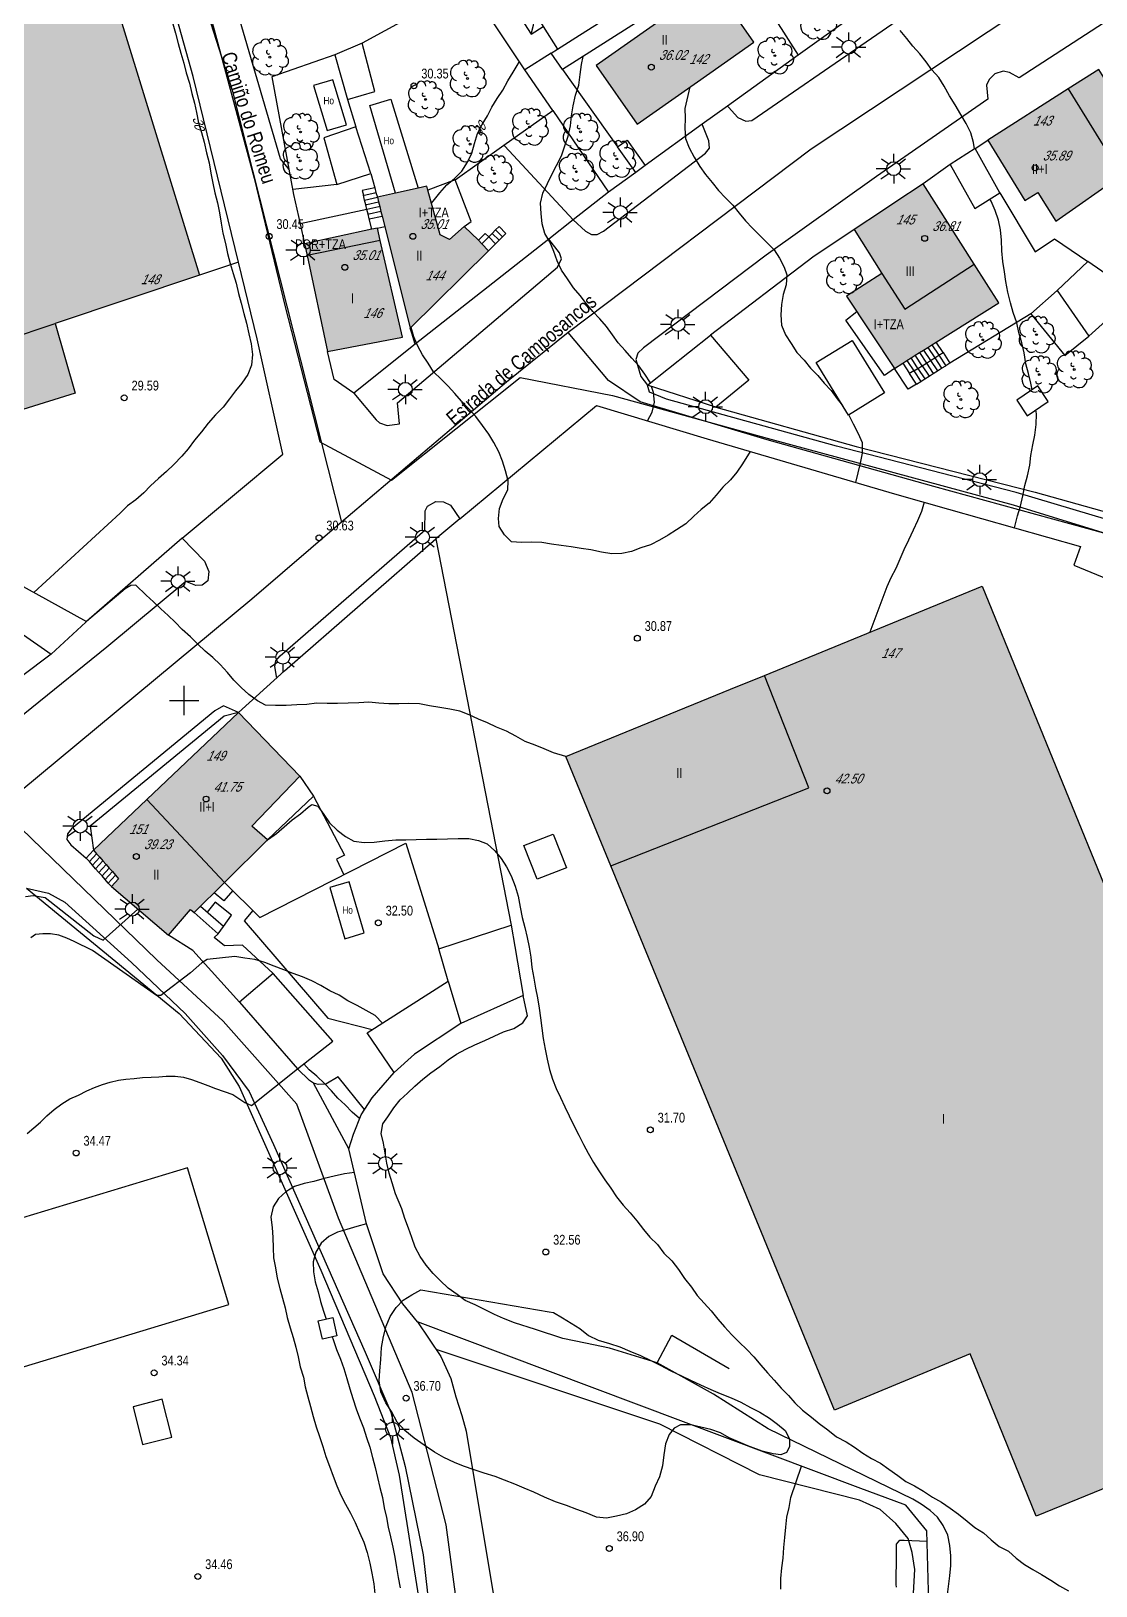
# Model space of a CAD drawing. Header units: millimetres. Extents: x 0 to 759000, y 0 to 594000.
# Drawn here: x 145808 to 254593, y 201521 to 360390 of the extents above; entities that cross this region are included whole.
import ezdxf
from ezdxf.enums import TextEntityAlignment as Align

# ---------------------------------------------------------------- set-up
doc = ezdxf.new("R2010")
doc.units = ezdxf.units.MM
doc.header["$LTSCALE"] = 0.05
doc.layers.get('0').update_dxf_attribs({"color": 250})
doc.styles.get("Standard").update_dxf_attribs({"font": 'arial.ttf'})

# ---------------------------------------------------------------- blocks, each defined once
blk = doc.blocks.new('COTAP')
at = {"color": 0}
blk.add_circle((0, 0), 0.3, dxfattribs=at)
blk = doc.blocks.new('FAROLA')
at = {"color": 0}
for p, q in [((-0.71, 0), (-1.79, 0)), ((-1.26, 1.02), (-0.51, 0.49)), ((0, 0.71), (0, 1.51)), ((1.21, 0.98), (0.55, 0.45)), ((0.71, 0), (1.71, 0)), ((-1.3, -1.04), (-0.51, -0.48)), ((0, -0.71), (0, -1.51)), ((1.17, -1.04), (0.51, -0.49))]:
    blk.add_line(p, q, dxfattribs=at)
blk.add_circle((0, 0), 0.71, dxfattribs=at)
blk = doc.blocks.new('ARBOL')
at = {"color": 0}
blk.add_circle((0, 0), 0.0939, dxfattribs=at)
for centre, radius, start, end in [((-0.45, 1.37), 0.48, 359.2878, 173.6078), ((0.16, 1.55), 0.336, 23.1565, 160.4665), ((0.7, 1.41), 0.384, 301.578, 139.328), ((-0.9, 0.61), 0.852, 92.28, 254.58), ((-0.15, 0.51), 0.192, 119.14, 310.56), ((1.05, 0.46), 0.708, 319.8556, 114.7656), ((1.31, -0.4), 0.612, 235.5275, 62.0275), ((-0.89, -0.54), 0.888, 142.64, 266.54), ((-0.48, -1.08), 0.72, 213.78, 295.32), ((-0.06, -0.61), 0.336, 189.64, 323.88), ((0.48, -1), 0.852, 224.67, 0.24)]:
    blk.add_arc(centre, radius, start, end, dxfattribs=at)

msp = doc.modelspace()

# ---------------------------------------------------------------- hatches: boundary and pattern name
at = {"true_color": 0xafafaf}
for points in [[(61452, 357230), (120992, 375540), (123862, 376420), (127682, 377590), (148112, 383870), (163012, 335450), (148272, 330520), (150312, 323390), (140112, 320220), (136962, 330960), (141972, 332640), (134002, 357730), (112402, 350850), (118452, 332010), (68312, 316260), (62412, 335530), (61452, 335230), (51252, 332060), (45222, 352250)], [(215432, 365240), (203522, 356870), (207732, 350890), (215142, 356100), (219642, 359260), (217662, 362080), (217362, 362500), (217082, 362890), (216812, 363280), (216532, 363680), (216262, 364070), (215982, 364460)], [(243562, 349230), (251762, 354480), (254882, 356480), (256772, 353470), (260092, 355550), (263122, 350940), (259502, 348520), (260072, 347660), (257212, 345660), (250492, 340960), (248662, 343890), (247332, 343090)], [(229892, 340130), (232802, 342040), (234052, 342860), (236952, 344780), (242152, 336590), (244672, 332630), (238272, 328610), (237842, 328340), (237412, 328070), (236992, 327800), (236562, 327540), (236132, 327270), (235712, 327000), (235282, 326740), (234852, 326470), (234002, 325930), (229102, 333300), (232722, 335620)], [(186232, 344540), (185362, 344350), (183022, 343830), (181182, 343420), (181302, 342930), (181422, 342450), (181552, 341960), (181672, 341480), (181932, 340430), (184552, 330050), (192552, 337950), (191852, 338660), (191502, 339020), (190052, 340420), (188542, 339090), (187602, 339560), (186342, 344130)], [(176092, 327660), (174002, 337460), (173742, 338660), (180632, 340150), (181182, 340270), (181472, 339000), (183762, 329120)], [(220742, 294560), (242972, 303670), (277012, 220280), (248482, 208650), (241752, 225250), (227902, 219490), (205032, 275100), (200452, 286260), (217272, 293150)], [(165562, 273390), (169962, 277760), (168342, 279160), (173272, 284270), (167012, 290770), (157642, 281880)], [(157642, 281880), (152182, 276690), (152502, 276330), (152822, 275970), (153142, 275600), (153472, 275240), (153792, 274870), (154112, 274510), (154432, 274150), (154752, 273780), (154012, 272980), (159832, 268000), (162082, 270650), (162472, 270320), (165562, 273390)]]:
    msp.add_hatch(color=253, dxfattribs=at).paths.add_polyline_path(points, flags=0)

# ---------------------------------------------------------------- linework, layer by layer
at = {"flags": 128}
for points in [[(172152, 346270), (172072, 346370), (171292, 347340), (165302, 367830), (162032, 378170), (160572, 382240), (150702, 407000), (147302, 416110), (146552, 420360), (146812, 421630)], [(171542, 317170), (168902, 328960), (166992, 336780), (162362, 355760), (160682, 361700), (154262, 381770), (153852, 381610), (151212, 389880), (148092, 389430), (115492, 384750)], [(61452, 357230), (120992, 375540), (123862, 376420), (127682, 377590), (148112, 383870), (163012, 335450), (148272, 330520), (150312, 323390), (140112, 320220), (136962, 330960), (141972, 332640), (134002, 357730), (112402, 350850), (118452, 332010), (68312, 316260), (62412, 335530), (61452, 335230), (51252, 332060), (45222, 352250), (61452, 357230)], [(235852, 381310), (243692, 371590), (230232, 362270), (224192, 357930)], [(278892, 374000), (278392, 374850), (277772, 375240), (277452, 375260), (276952, 375100), (265152, 367740), (262162, 365640), (246752, 355630), (245752, 356150), (245102, 356300), (244262, 356020), (243672, 355460), (243402, 354870), (243552, 353450), (232182, 345540), (220902, 337510), (208362, 328030), (207792, 327490), (207582, 326820), (208092, 325090), (208782, 324200)], [(187872, 373670), (190472, 365070), (179622, 359150)], [(208302, 374060), (204172, 371840), (195112, 365920), (198132, 360850), (199592, 358560), (201842, 359990)], [(216952, 352720), (217042, 352630), (218012, 351570), (218832, 351190), (219432, 351240), (242792, 367370), (244282, 366700), (244672, 366750), (245072, 367040), (245302, 367620), (245232, 368510), (243692, 371590)], [(216842, 369430), (224192, 357930)], [(201842, 359990), (212072, 366490), (213152, 364790), (200112, 356480), (198932, 358140), (196242, 356430), (190672, 364830), (192332, 365940), (194362, 362910), (194842, 363230), (196912, 360070), (198132, 360850)], [(215432, 365240), (203522, 356870), (207732, 350890), (215142, 356100), (219642, 359260), (217662, 362080), (217362, 362500), (217082, 362890), (216812, 363280), (216532, 363680), (216262, 364070), (215982, 364460), (215432, 365240)], [(163937, 362660), (168613, 345348), (171772, 332206), (175310, 318432), (182639, 314515), (195781, 325003), (205196, 323171), (221371, 318685), (246138, 311987), (262503, 306933), (275202, 301120), (284237, 296697), (290935, 293032), (294809, 287958), (304349, 258704), (307382, 247837), (311236, 233115), (316923, 210433), (320587, 195774)], [(179622, 359150), (176822, 357950), (178122, 353400), (180912, 354230), (179622, 359150)], [(176822, 357950), (170412, 355700)], [(198932, 358140), (199592, 358560)], [(224192, 357930), (216952, 352720), (214382, 350870), (208552, 346640)], [(189117, 345198), (194102, 348740), (199112, 352290), (196242, 356430)], [(200112, 356480), (205732, 348550)], [(243562, 349230), (247332, 343090), (248662, 343890), (250492, 340960), (257212, 345660), (260072, 347660), (259502, 348520), (263122, 350940), (260092, 355550), (256772, 353470), (254882, 356480)], [(254882, 356480), (251762, 354480), (243562, 349230)], [(170412, 355700), (172152, 346270), (172632, 343680), (173312, 340690)], [(178022, 350820), (176632, 355420), (174672, 354830), (176062, 350230), (178022, 350820)], [(251762, 354480), (257212, 345660)], [(178122, 353400), (178972, 350620)], [(183022, 343830), (180422, 352790), (182572, 353440), (185362, 344350)], [(199112, 352290), (204812, 343920)], [(178972, 350620), (175712, 349500), (177032, 344710), (180502, 345830), (178972, 350620)], [(201202, 341120), (202452, 339960), (203072, 339620), (203642, 339610), (204292, 339950), (214722, 347900), (215102, 348430), (215042, 349190), (214382, 350870)], [(201202, 341120), (194192, 348640), (194102, 348740)], [(205732, 348550), (206702, 349250), (208552, 346640), (207582, 345940), (205732, 348550)], [(239692, 346760), (242232, 342260), (244782, 343850), (242242, 348390), (239692, 346760)], [(242242, 348390), (243562, 349230)], [(239692, 346760), (236952, 344780)], [(207582, 345940), (204812, 343920), (201202, 341120), (198692, 339140), (185062, 328390), (178792, 323410), (176762, 324780), (176092, 327660)], [(180502, 345830), (180912, 344380), (181042, 343900), (181182, 343420)], [(189117, 345198), (186342, 344130)], [(189092, 345180), (189117, 345198)], [(190052, 340420), (190772, 340930), (189117, 345198)], [(229892, 340130), (232722, 335620), (229102, 333300), (234002, 325930), (234852, 326470), (235282, 326740), (235712, 327000), (236132, 327270), (236562, 327540), (236992, 327800), (237412, 328070), (237842, 328340), (238272, 328610), (244672, 332630), (242152, 336590), (236952, 344780)], [(236952, 344780), (234052, 342860), (232802, 342040), (229892, 340130)], [(177032, 344710), (172532, 344220)], [(180912, 344380), (179632, 344100), (179752, 343620)], [(179752, 343620), (179852, 343640), (180942, 343880), (181042, 343900)], [(179872, 343130), (179752, 343620)], [(179872, 343130), (181182, 343420)], [(186232, 344540), (185362, 344350), (183022, 343830), (181182, 343420), (181302, 342930), (181422, 342450), (181552, 341960), (181672, 341480), (181932, 340430), (184552, 330050), (192552, 337950), (191852, 338660), (191502, 339020), (190052, 340420), (188542, 339090), (187602, 339560), (186342, 344130), (186232, 344540)], [(244782, 343850), (248382, 337830), (250372, 339170), (253752, 336840)], [(180632, 340150), (180362, 341190), (180242, 341680), (180122, 342160), (173312, 340690), (173742, 338660)], [(180002, 342650), (179872, 343130)], [(180002, 342650), (180102, 342670), (181302, 342930)], [(181422, 342450), (181322, 342420), (180122, 342160), (180002, 342650)], [(181552, 341960), (180342, 341700), (180242, 341680)], [(176092, 327660), (183762, 329120), (181472, 339000), (181182, 340270), (180632, 340150), (173742, 338660)], [(180362, 341190), (181672, 341480)], [(181182, 340270), (181932, 340430)], [(192912, 339720), (193262, 340070)], [(193262, 340070), (193622, 340430), (194322, 339720), (193972, 339360)], [(193972, 339360), (193262, 340070)], [(229892, 340130), (225662, 337300), (215232, 329330)], [(173742, 338660), (174002, 337460), (176092, 327660)], [(181472, 339000), (174002, 337460)], [(178792, 323410), (181062, 320660), (181392, 320360), (182202, 320080), (183442, 320270), (183252, 322400), (199602, 336260), (200002, 337110), (199802, 337720), (198692, 339140)], [(191502, 339020), (192202, 339720), (192562, 339370)], [(191852, 338660), (192562, 339370)], [(192552, 337950), (193262, 338660)], [(192562, 339370), (192912, 339720)], [(193262, 338660), (192562, 339370)], [(193622, 339010), (192912, 339720)], [(193262, 338660), (193622, 339010)], [(193622, 339010), (193972, 339360)], [(256202, 335170), (253752, 336840), (250642, 333880), (247932, 331500), (251412, 327230), (253882, 329220), (258662, 333560), (267062, 328090), (269712, 331960), (261392, 337570), (259992, 335340), (258722, 336190), (258442, 335650), (257142, 336580), (256202, 335160)], [(166992, 336780), (166892, 336750), (163012, 335450)], [(232722, 335620), (235082, 331960), (242152, 336590)], [(250642, 333880), (253882, 329220)], [(141972, 332640), (143192, 328820), (148272, 330520)], [(234002, 325930), (233002, 325200), (229032, 330840), (230152, 331730)], [(247932, 331500), (239682, 326470)], [(185062, 328390), (184722, 329510), (184552, 330050)], [(215762, 321980), (208782, 324200), (215232, 329330), (219142, 324730), (215762, 321980)], [(229682, 328780), (232982, 323420), (229312, 321160), (226012, 326520), (229682, 328780)], [(236562, 327540), (237272, 326470)], [(236992, 327800), (237692, 326740)], [(237412, 328070), (238122, 327000)], [(237842, 328340), (238542, 327270)], [(238972, 327540), (238272, 328610)], [(238542, 327270), (238972, 327540)], [(238972, 327540), (239682, 326470), (239252, 326200)], [(236272, 324330), (235412, 323800), (234002, 325930)], [(234852, 326470), (235562, 325400)], [(235282, 326740), (235352, 326640), (235992, 325670)], [(236412, 325930), (235772, 326900), (235712, 327000)], [(235992, 325670), (236412, 325930)], [(236842, 326200), (236202, 327170), (236132, 327270)], [(236412, 325930), (236842, 326200)], [(236412, 325930), (237122, 324870)], [(236842, 326200), (237272, 326470)], [(236842, 326200), (237542, 325130)], [(237272, 326470), (237692, 326740)], [(237272, 326470), (237972, 325400)], [(237692, 326740), (238122, 327000)], [(237692, 326740), (238402, 325670)], [(238122, 327000), (238542, 327270)], [(238122, 327000), (238822, 325940)], [(238402, 325670), (238822, 325940)], [(238542, 327270), (239252, 326200)], [(238822, 325940), (239252, 326200)], [(385612, 285820), (379312, 288120), (360192, 294430), (355202, 295710), (353792, 296080), (350342, 296640), (346242, 296820), (342732, 296320), (338062, 294420), (328632, 289510), (321542, 286550), (317962, 285570), (313782, 285060), (310632, 285420), (305102, 287550), (284822, 297950), (273912, 303380), (266542, 306680), (261622, 308720), (246452, 313240), (228092, 317990), (210732, 322770), (208982, 323490), (208782, 324200)], [(235992, 325670), (235662, 325460), (235562, 325400)], [(236272, 324330), (236202, 324430), (235562, 325400)], [(235992, 325670), (236692, 324600)], [(236272, 324330), (236692, 324600)], [(236692, 324600), (237122, 324870)], [(237122, 324870), (237542, 325130)], [(237542, 325130), (237972, 325400)], [(237972, 325400), (238402, 325670)], [(247572, 321090), (249732, 322540), (248672, 324130), (246502, 322670), (247572, 321090)], [(189602, 310570), (203562, 322130)], [(203562, 322130), (214882, 318740), (234002, 313110), (239542, 311540), (253032, 307710), (252342, 305820), (266232, 300100), (272972, 297350), (283142, 291550), (287292, 288850), (288052, 288180), (288982, 287040), (290202, 285380), (291112, 283610), (292052, 281290), (293452, 277510), (299912, 257950), (308352, 229070)], [(215762, 321980), (230112, 317940), (248402, 313290), (263112, 309160), (268852, 306560), (287022, 297710), (299982, 291500), (310862, 286450), (316152, 285930), (320342, 286990), (323662, 288020), (340472, 296430), (343122, 297470), (346262, 298170), (348642, 298240), (353952, 297370), (355202, 296980)], [(161242, 308570), (171542, 317170)], [(170892, 294390), (170872, 294490), (170692, 295470), (170802, 296030), (171252, 296570), (186022, 309400), (186062, 311380), (186322, 311840), (187172, 312330), (187952, 312280), (188662, 311950), (189602, 310570)], [(189602, 310570), (187152, 308500)], [(161242, 308570), (163532, 306240), (163962, 305180), (163872, 304220), (163292, 303770), (162652, 303730), (161602, 304150), (153542, 297430), (138192, 285050)], [(161242, 308570), (151460, 300050)], [(171692, 295010), (187152, 308500)], [(187152, 308500), (194842, 269030)], [(138759, 307878), (141392, 305630), (151460, 300050)], [(220742, 294560), (242972, 303670), (277012, 220280), (248482, 208650), (241752, 225250), (227902, 219490), (205032, 275100), (200452, 286260), (217272, 293150), (220742, 294560)], [(136982, 301740), (141832, 300930), (147862, 296730), (138612, 289770), (126482, 280580), (122332, 277440), (107332, 265870)], [(151402, 300000), (147862, 296730)], [(151460, 300050), (151402, 300000)], [(171692, 295010), (167012, 290770)], [(205032, 275100), (225262, 283080), (220742, 294560)], [(167012, 290770), (165462, 291430), (164572, 290930), (149942, 278890), (149532, 278370), (149472, 277780), (149852, 277250), (151442, 275890)], [(167012, 290770), (165522, 290400), (151842, 279140), (152182, 276690)], [(167012, 290770), (157642, 281880)], [(165562, 273390), (169962, 277760), (168342, 279160), (173272, 284270), (167012, 290770)], [(173272, 284270), (174662, 282230)], [(157642, 281880), (152182, 276690), (152502, 276330), (152822, 275970), (153142, 275600), (153472, 275240), (153792, 274870), (154112, 274510), (154432, 274150), (154752, 273780), (154012, 272980), (159832, 268000)], [(157642, 281880), (165562, 273390)], [(169962, 277760), (174662, 282230)], [(174662, 282230), (177832, 276180), (177002, 275790), (177742, 274170)], [(199132, 278340), (200492, 274900), (197512, 273720), (196152, 277160), (199132, 278340)], [(151762, 275530), (151442, 275890), (152182, 276690)], [(165562, 273390), (169192, 269810), (184092, 277400), (187452, 266620)], [(151762, 275530), (152502, 276330)], [(152082, 275160), (151762, 275530)], [(152082, 275160), (152822, 275970)], [(152402, 274800), (152082, 275160)], [(152402, 274800), (153142, 275600)], [(152732, 274430), (153472, 275240)], [(153052, 274070), (153792, 274870)], [(152732, 274430), (152402, 274800)], [(153052, 274070), (152732, 274430)], [(153372, 273710), (153052, 274070)], [(153372, 273710), (154112, 274510)], [(153692, 273340), (153372, 273710)], [(153692, 273340), (154432, 274150)], [(154012, 272980), (153692, 273340)], [(159832, 268000), (162082, 270650), (162472, 270320), (165562, 273390)], [(176322, 272890), (177862, 267650), (179842, 268240), (178302, 273470), (176322, 272890)], [(145352, 272820), (160942, 260000), (165212, 255430), (167072, 252540), (175412, 233770), (180852, 220950), (182522, 216700), (183412, 212840), (186622, 192650), (188262, 168940), (188292, 154880), (185262, 153720), (168092, 147120), (151102, 141130), (151602, 136420)], [(145352, 272820), (147602, 272310), (149262, 271400), (156062, 265210), (161542, 260000), (165372, 255730), (168082, 252050), (170582, 246610), (179952, 225390), (182562, 219270), (184032, 213720), (185862, 204680), (186992, 194740)], [(166402, 272560), (165482, 271530), (164512, 272350)], [(162472, 270320), (164912, 268150), (165472, 268890), (163102, 270950)], [(165472, 268890), (166292, 270070), (164622, 271400), (163792, 270350)], [(168472, 270520), (167562, 269470), (176122, 259540), (180662, 258370)], [(188432, 263310), (187452, 266620), (194842, 269030), (195222, 266850), (196092, 261840), (189702, 258970)], [(167082, 261170), (162342, 266430), (159832, 268000)], [(170522, 264100), (167422, 267000), (165582, 266920), (164522, 267770), (164912, 268150)], [(167082, 261170), (173012, 254340), (176622, 257170), (170522, 264100), (167082, 261170)], [(188432, 263310), (189702, 258970), (184992, 255840), (182892, 253980), (180132, 258030), (188432, 263310)], [(209772, 224300), (204892, 225810), (202462, 226330), (200122, 226810), (197352, 227720), (195202, 228390), (194082, 228840), (193142, 229260), (192182, 229730), (191172, 230230), (190162, 230690), (189332, 231280), (188422, 231930), (187612, 232720), (186872, 233450), (186182, 234280), (185542, 235190), (185062, 236130), (184712, 237110), (184362, 238070), (183992, 239070), (183672, 240050), (183022, 241570), (182682, 242720), (182382, 243710), (182162, 244730), (181992, 245740), (181822, 246760), (181582, 247750), (181752, 248720), (182252, 249440), (182872, 250380), (183502, 251170), (184272, 251860), (185022, 252580), (185842, 253300), (186662, 253940), (187552, 254600), (188402, 255280), (189252, 255850), (190212, 256380), (191152, 256790), (192162, 257240), (193112, 257680), (194072, 258130), (195112, 258480), (196032, 259050), (196512, 259770), (196092, 261840)], [(177172, 253540), (175932, 252790), (175132, 252760), (174652, 252900), (174242, 253160), (173012, 254340)], [(178272, 246190), (174652, 252900)], [(179882, 250210), (177172, 253540)], [(245992, 188700), (244942, 188200), (240792, 190900), (237662, 195350), (237502, 201030), (237322, 207140), (235162, 209760), (230312, 211580), (185292, 228500), (183802, 230350), (181782, 233420), (180062, 238520), (178272, 246190), (178742, 247670), (179532, 249670), (180662, 251390), (182892, 253980)], [(161802, 244230), (134792, 236070), (139022, 222100), (166022, 230270), (161802, 244230)], [(198742, 229540), (199192, 229450), (200112, 228900), (200992, 228380), (201862, 227810), (202752, 227120), (203752, 226620), (204902, 226280), (205972, 225960), (206982, 225490), (208082, 225060), (209112, 224550), (210082, 224060), (211152, 223510), (212252, 223000), (213172, 222550), (214202, 222060), (215252, 221580), (216212, 221180), (217322, 220730), (218302, 220300), (219302, 219740), (220272, 219260), (221232, 218660), (222052, 218040), (222842, 217410), (223282, 216550), (223292, 215720), (222972, 215150), (222412, 214930), (221612, 215000), (220642, 215270), (220482, 215300), (219032, 215820), (218092, 216230), (217142, 216640), (216242, 217170), (215242, 217510), (214232, 217730), (213202, 217980), (212162, 217980), (211502, 217650), (210992, 216980), (210622, 216030), (210442, 214910), (210312, 213780), (210022, 212650), (209572, 211720), (209152, 210670), (208482, 209860), (207562, 209280), (206632, 208890), (205622, 208640), (204582, 208450), (203572, 208560), (202532, 208970), (201562, 209330), (200522, 209730), (199372, 210110), (198272, 210580), (197182, 211090), (196192, 211520), (195222, 211910), (194182, 212320), (193212, 212700), (192112, 213050), (191072, 213390), (189982, 213740), (189052, 214120), (187962, 214640), (187012, 215180), (185952, 215910), (184932, 216600), (184002, 217400), (183222, 218250), (182622, 219350), (182052, 220210), (181532, 221340), (181362, 222460), (181452, 223500), (181552, 224650), (181592, 225870), (181812, 227020), (182082, 228070), (182492, 229050), (183112, 229960), (183812, 230730), (184702, 231250), (185622, 231760), (198742, 229540)], [(175582, 226730), (175152, 228600), (176632, 228930), (177052, 227070), (175582, 226730)], [(185292, 228500), (187662, 224960), (188702, 222700), (189192, 220830), (189812, 218930), (190252, 217320), (194112, 194190), (195282, 179970), (196422, 158510), (196112, 136660), (194552, 136320)], [(235942, 200770), (236102, 203200), (235832, 204950), (235412, 206370), (234162, 207890), (232552, 209330), (230432, 210270), (220232, 212880), (210052, 218040), (187182, 225680)], [(215522, 221120), (209772, 224300), (211252, 227150), (217132, 223730)], [(239222, 198380), (239392, 200380), (239542, 201470), (239682, 202550), (239762, 203590), (239772, 204600), (239662, 205650), (239452, 206710), (238992, 207700), (238422, 208540), (237652, 209230), (236752, 209860), (235882, 210380), (221102, 217580), (215522, 221120)], [(156222, 219830), (157202, 215970), (160182, 216720), (159192, 220590), (156222, 219830)]]:
    msp.add_lwpolyline(points, dxfattribs=at)
at = {"ltscale": 0.25, "flags": 128}
for points in [[(338302, 421602), (276832, 382370), (225492, 348330), (200682, 329600)], [(148692, 404430), (158172, 379920), (166362, 354360), (177532, 310200)], [(200682, 329600), (194362, 324530), (177532, 310200)], [(293672, 291630), (279152, 299260), (263152, 306700), (258872, 308150), (238032, 313850), (220992, 318610), (208022, 322500), (204782, 324690), (200682, 329600)], [(177532, 310200), (168352, 302340), (142652, 281000)], [(197471, 77000), (196192, 92000), (193862, 119590), (191982, 143340), (192292, 162520), (190722, 189030), (188212, 207750), (184752, 221270), (177212, 239100), (172962, 250730), (165422, 259210), (158662, 265500), (142652, 281000)]]:
    msp.add_lwpolyline(points, dxfattribs=at)
for points, elevation in [([(196902, 360080), (197132, 361010), (197292, 362010), (197222, 363090), (197052, 364110), (196922, 365140), (197002, 366200), (196182, 370160)], 30000), ([(160292, 361130), (160572, 360170), (160842, 359130), (161122, 358150), (161422, 357110), (161662, 356110), (161992, 355070), (162232, 354030), (162492, 353040), (162702, 352060), (162912, 351030), (163202, 350030), (163482, 349050), (163742, 347960), (163992, 346930), (164172, 345880), (164372, 344860), (164592, 343880), (164862, 342840), (165062, 341820), (165232, 340760), (165402, 339730), (165652, 338680), (165862, 337660), (166162, 336650), (166452, 335610), (166742, 334630), (166982, 333590), (167272, 332590), (167542, 331520), (167812, 330540), (168052, 329450), (168302, 328430), (168422, 327350), (168312, 326240), (167952, 325300), (167332, 324400), (166702, 323620), (166082, 322800), (165432, 321950), (164652, 321170), (163892, 320330), (163202, 319440), (162512, 318590), (161852, 317700), (161192, 316940), (160402, 316120), (159632, 315390), (158822, 314660), (158022, 313940), (157342, 313210), (156492, 312500), (155652, 311880), (154912, 311140), (146102, 303020)], 30000), ([(242182, 348350), (242072, 349000), (241812, 350010), (241332, 350960), (240802, 351880), (240222, 352840), (239642, 353760), (239102, 354770), (238542, 355640), (237842, 356440), (237252, 357260), (236592, 358080), (235902, 358850), (235262, 359640), (234582, 360460)], 27000), ([(209082, 324440), (209072, 324460), (208522, 325350), (207892, 326200), (207182, 326980), (206492, 327770), (205792, 328520), (205192, 329370), (204582, 330210), (203912, 330990), (203212, 331740), (202542, 332520), (201912, 333360), (201232, 334150), (200592, 335090), (200002, 335970), (199562, 336930), (199202, 337880), (198812, 338840), (198282, 339700), (198022, 340700), (197922, 341750), (197842, 342800), (198072, 343840), (198552, 344820), (199022, 345720), (199502, 346670), (199992, 347630), (200332, 348670), (200682, 349650), (200932, 350710), (201022, 351720), (201182, 352770), (201442, 353850), (201762, 354880), (201912, 355950), (202032, 356960), (202202, 357810)], 29000), ([(186702, 342820), (186872, 343020), (187552, 343880), (188272, 344670), (189072, 345320), (189802, 346080), (190392, 346980), (190852, 347930), (191092, 348920), (191402, 349930), (191892, 350830), (192422, 351720), (192892, 352630), (193412, 353500), (194002, 354370), (194522, 355320), (195072, 356190), (195582, 357060), (195672, 357290)], 30000), ([(213122, 354680), (212612, 352490), (212632, 351480), (212582, 350480), (212652, 349430), (213042, 348460), (213562, 347500), (214142, 346570), (214712, 345740), (215402, 344930), (216032, 344110), (216752, 343350), (217512, 342610), (218152, 341800), (218792, 340990), (219502, 340240), (220242, 339510), (220962, 338790), (221712, 338040), (222282, 337190), (222732, 336270), (223022, 335490), (222932, 334450), (222632, 333470), (222472, 332440), (222402, 331410), (222472, 330350), (222872, 329340), (223462, 328470), (224052, 327560), (224772, 326750), (225442, 325960), (226172, 325200), (226832, 324420), (227532, 323650), (228152, 322830), (228702, 322140)], 28000), ([(248092, 323740), (247962, 324410), (247692, 325390), (247432, 326400), (247262, 327520), (247012, 328540), (246732, 329590), (246502, 330590), (246152, 331630), (245862, 332640), (245602, 333720), (245402, 334790), (245252, 335780), (245082, 336850), (244982, 337940), (244942, 339030), (244832, 340080), (244642, 341080), (244302, 342060), (243882, 343000), (243772, 343220)], 27000), ([(219272, 317450), (218502, 316160), (217902, 315310), (217252, 314530), (216492, 313800), (215782, 312970), (215092, 312160), (214282, 311510), (213522, 310820), (212702, 310050), (211752, 309420), (210892, 308880), (210022, 308380), (209072, 307900), (208112, 307580), (207152, 307220), (206152, 307000), (205142, 306970), (204072, 307150), (203002, 307390), (201992, 307510), (200972, 307680), (199972, 307820), (198982, 307980), (197982, 308120), (196922, 308160), (195912, 308120), (194882, 308210), (194172, 308920), (193642, 309780), (193562, 310580), (193672, 311610), (194042, 312580), (194512, 313510), (194552, 314440), (194282, 315470), (193972, 316450), (193602, 317400), (193082, 318340), (192562, 319210), (191942, 320080), (191232, 321000), (190502, 321810), (189782, 322570), (189082, 323360), (188422, 324120), (187702, 324840), (186932, 325590), (186362, 326450), (185792, 327310), (185302, 328190), (184922, 329160), (184652, 330120), (184642, 330140)], 30000), ([(208772, 320570), (209242, 321450), (209492, 322460), (209382, 323450), (209192, 324070)], 29000), ([(230072, 314270), (230292, 315260), (230542, 316240), (230752, 317250), (230732, 318320), (230342, 319230), (229842, 320210), (229342, 321190)], 28000), ([(246272, 309630), (246582, 310860), (246882, 311850), (247132, 312890), (247332, 313960), (247592, 314930), (247842, 316020), (247962, 317030), (248152, 318100), (248342, 319110), (248502, 320200), (248522, 321270), (248472, 321700)], 27000), ([(237062, 312240), (236772, 311290), (236372, 310340), (235932, 309400), (235452, 308390), (234982, 307400), (234562, 306420), (234152, 305470), (233652, 304540), (233222, 303590), (231482, 298960)], 31000), ([(200452, 286260), (199192, 286660), (198242, 287040), (197292, 287430), (196282, 287810), (195332, 288360), (194372, 288840), (193362, 289270), (192442, 289720), (191512, 290100), (190572, 290540), (189602, 290900), (188592, 291090), (187572, 291280), (186522, 291430), (185472, 291640), (184402, 291680), (183372, 291650), (182362, 291660), (181332, 291720), (180322, 291810), (179292, 291750), (178192, 291720), (177122, 291700), (176072, 291690), (174982, 291720), (173962, 291590), (172952, 291560), (171862, 291490), (170782, 291470), (169752, 291530), (168952, 291970), (168052, 292610), (167282, 293330), (166532, 294070), (165862, 294840), (165132, 295660), (164372, 296380), (163582, 297040), (162832, 297760), (162092, 298490), (161242, 299240), (160532, 299980), (159812, 300680), (159072, 301370), (158322, 302060), (157572, 302740), (156502, 303780), (156012, 303750), (155432, 303390), (151462, 300050)], 31000), ([(169662, 277460), (170052, 277810), (170872, 278400), (171672, 279080), (172472, 279800), (173342, 280420), (174112, 281080), (174482, 281370), (175112, 281190), (175712, 280340), (176302, 279490), (177092, 278750), (177912, 278090), (178792, 277620), (179842, 277480), (180862, 277520), (181952, 277640), (183062, 277750), (184082, 277740), (185162, 277780), (186192, 277830), (187262, 277830), (188352, 277870), (189442, 277880), (190512, 277900), (191522, 277680), (192392, 277350), (193182, 276630), (193832, 275840), (194372, 274990), (194842, 274060), (195262, 273020), (195562, 271990), (195782, 270870), (195992, 269830), (196262, 268780), (196492, 267780), (196692, 266790), (196852, 265780), (196972, 264700), (197162, 263620), (197332, 262580), (197542, 261610), (197702, 260570), (197842, 259550), (197972, 258520), (198122, 257460), (198322, 256370), (198522, 255350), (198782, 254300), (199062, 253290), (199442, 252360), (199882, 251440), (200342, 250480), (200782, 249560), (201262, 248570), (201762, 247590), (202242, 246630), (202712, 245750), (203252, 244800), (203802, 243940), (204412, 243020), (205022, 242170), (205622, 241290), (206282, 240440), (207002, 239640), (207682, 238810), (208362, 237950), (209032, 237160), (209802, 236410), (210462, 235520), (211272, 234730), (211942, 233850), (212552, 232920), (213272, 232030), (213852, 231200), (214572, 230400), (215282, 229630), (215962, 228790), (216642, 227990), (217382, 227190), (218152, 226410), (218942, 225680), (219632, 224940), (220362, 224080), (221042, 223280), (221722, 222530), (222422, 221740), (223172, 220970), (223832, 220210), (224602, 219470), (225532, 218770), (226312, 218110), (227202, 217460), (228102, 216760), (229082, 216250), (229942, 215690), (230782, 215100), (231682, 214540), (232572, 214050), (233452, 213450), (234372, 212800), (235182, 212200), (236072, 211740), (236992, 211210), (237892, 210590), (238832, 210060), (239712, 209480), (240552, 208840), (241442, 208130), (242212, 207490), (243102, 206940), (243892, 206240), (244702, 205560), (245662, 205080), (246462, 204370), (247302, 203710), (248162, 203180), (249032, 202670), (249972, 202090), (250882, 201530), (251802, 201000)], 32000), ([(145242, 271980), (146032, 272050), (147252, 271850), (152212, 267930), (153182, 267510), (156722, 270660)], 32000), ([(181712, 259030), (180962, 259790), (180052, 260320), (179112, 260830), (178152, 261300), (177292, 261880), (176342, 262340), (175392, 262880), (174492, 263340), (173532, 263740), (172572, 264090), (171622, 264470), (170652, 264840), (169692, 265230), (168662, 265540), (167652, 265660), (166612, 265820), (163812, 265510), (163242, 265180), (162092, 264170), (159052, 261850), (158622, 261840), (152082, 266460), (150202, 267380), (149452, 267700), (148652, 268020), (147792, 268150), (147002, 268150), (146252, 268070), (145792, 267740)], 33000), ([(145422, 247730), (146102, 248310), (146752, 248890), (147422, 249540), (148172, 250190), (148962, 250770), (149782, 251280), (150642, 251680), (151502, 252090), (152292, 252450), (153112, 252750), (153902, 253000), (154732, 253190), (155482, 253300), (156342, 253380), (157202, 253460), (158072, 253500), (158862, 253550), (159612, 253590), (160542, 253590), (161372, 253490), (162202, 253280), (163032, 252970), (163862, 252650), (164652, 252330), (166422, 251740), (167652, 250920), (168332, 250600), (173012, 254340)], 34000), ([(179372, 249270), (178612, 249940), (177882, 250670), (177152, 251360), (176502, 252120), (175772, 252870), (175012, 253610), (174232, 254260), (173682, 254870)], 34000), ([(178842, 243750), (177822, 243610), (176772, 243400), (175742, 243140), (174702, 242830), (173712, 242650), (172702, 242320), (171832, 241800), (171082, 241110), (170532, 240260), (170312, 239190), (170442, 238140), (170502, 237130), (170522, 236070), (170572, 235050), (170772, 234010), (170942, 232970), (171232, 231900), (171492, 230910), (171752, 229940), (171962, 228940), (172292, 227900), (172572, 226890), (172852, 225900), (173102, 224920), (173302, 223920), (173622, 222860), (173812, 221860), (174082, 220850), (174352, 219860), (174632, 218820), (174942, 217770), (175272, 216790), (175602, 215750), (175912, 214760), (176302, 213740), (176682, 212720), (177042, 211760), (177452, 210780), (177912, 209860), (178442, 208940), (178902, 207990), (179352, 206980), (179802, 205980), (180142, 204920), (180412, 203850), (180632, 202820), (180822, 201730), (180932, 200700)], 35000), ([(180062, 238520), (179072, 238240), (178072, 237950), (177122, 237650), (176212, 237220), (175442, 236530), (174892, 235620), (174642, 234630), (174662, 233610), (174832, 232600), (175142, 231560), (175382, 230590), (175672, 229610), (175962, 228780)], 36000), ([(176572, 226960), (176662, 226710), (176992, 225680), (177402, 224690), (177762, 223730), (178062, 222710), (178382, 221650), (178662, 220660), (179012, 219630), (179372, 218700), (179782, 217680), (180072, 216680), (180422, 215680), (180692, 214650), (180962, 213610), (181192, 212610), (181432, 211590), (181692, 210570), (181892, 209510), (182132, 208500), (182302, 207510), (182522, 206520), (182762, 205480), (182952, 204440), (183122, 203390), (183312, 202370), (183502, 201310)], 36000), ([(222402, 201180), (222412, 202290), (222512, 203350), (222632, 204370), (222712, 205460), (222822, 206480), (222902, 207530), (223022, 208540), (223262, 209530), (223432, 210540), (224512, 213760)], 36000), ([(234232, 201380), (234172, 201680), (234192, 202690), (234232, 203740), (234222, 204770), (234222, 205780), (234572, 206200), (234992, 206180), (237352, 206100)], 35000)]:
    msp.add_lwpolyline(points, dxfattribs=dict(elevation=elevation))
for points in [[(161452, 290500), (161452, 293500)], [(159952, 292000), (162952, 292000)]]:
    msp.add_lwpolyline(points)

# ---------------------------------------------------------------- block references
at = {"xscale": 1000, "yscale": 1000, "zscale": 1000}
for name, p in [('ARBOL', (226202, 361400)), ('ARBOL', (170192, 357720)), ('ARBOL', (221802, 357880)), ('FAROLA', (229362, 358740)), ('ARBOL', (190392, 355540)), ('COTAP', (209172, 356700, 36020)), ('ARBOL', (186112, 353410)), ('COTAP', (184922, 354800, 30350)), ('ARBOL', (173342, 350080)), ('ARBOL', (196742, 350590)), ('ARBOL', (201942, 350090)), ('ARBOL', (190652, 348840)), ('ARBOL', (173312, 347140)), ('ARBOL', (205652, 347320)), ('ARBOL', (193152, 345830)), ('ARBOL', (201512, 346020)), ('FAROLA', (233932, 346330)), ('COTAP', (248382, 346420, 35890)), ('FAROLA', (206012, 341860)), ('COTAP', (170122, 339420, 30450)), ('FAROLA', (173622, 338020)), ('COTAP', (184812, 339420, 35010)), ('COTAP', (237102, 339210, 36810)), ('ARBOL', (228852, 335440)), ('COTAP', (177862, 336250, 35010)), ('FAROLA', (211902, 330420)), ('ARBOL', (243032, 328830)), ('ARBOL', (248532, 329370)), ('ARBOL', (252382, 325810)), ('ARBOL', (248812, 325290)), ('FAROLA', (184042, 323780)), ('ARBOL', (240792, 322750)), ('COTAP', (155322, 322920, 29590)), ('FAROLA', (214722, 322010)), ('FAROLA', (242722, 314560)), ('FAROLA', (185802, 308690)), ('COTAP', (175222, 308620, 30630)), ('FAROLA', (160842, 304170)), ('FAROLA', (171522, 296420)), ('COTAP', (207742, 298350, 30870)), ('COTAP', (227122, 282760, 42500)), ('COTAP', (163682, 281920, 41750)), ('FAROLA', (150832, 279160)), ('COTAP', (156562, 276050, 39230)), ('FAROLA', (156152, 270680)), ('COTAP', (181282, 269270, 32500)), ('COTAP', (209072, 248120, 31700)), ('COTAP', (150412, 245750, 34470)), ('FAROLA', (171232, 244250)), ('FAROLA', (182012, 244690)), ('COTAP', (198392, 235640, 32560)), ('COTAP', (158372, 223300, 34340)), ('COTAP', (184122, 220710, 36700)), ('FAROLA', (182732, 217530)), ('COTAP', (204882, 205340, 36900)), ('COTAP', (162842, 202490, 34460))]:
    msp.add_blockref(name, p, dxfattribs=at)

# ---------------------------------------------------------------- texts
at = {"width": 0.8}
for s, p in [('II', (210222, 358990)), ('30.35', (185672, 355550, 30350)), ('II+I', (248072, 345800)), ('30.45', (170872, 340170, 30450)), ('II', (185162, 336940)), ('III', (235142, 335370)), ('I', (178492, 332580)), ('29.59', (156072, 323670, 29590)), ('30.63', (175972, 309370, 30630)), ('30.87', (208492, 299100, 30870)), ('II+I', (162992, 280620)), ('II', (158292, 273690)), ('32.50', (182032, 270020, 32500)), ('31.70', (209822, 248870, 31700)), ('I', (238872, 248740)), ('34.47', (151162, 246500, 34470)), ('32.56', (199142, 236390, 32560)), ('34.34', (159122, 224050, 34340)), ('36.70', (184872, 221460, 36700)), ('36.90', (205632, 206090, 36900)), ('34.46', (163592, 203240, 34460))]:
    msp.add_text(s, height=1000, dxfattribs=at).set_placement(p)
for s, height, rotation, p in [('Camiño do Romeu', 1500, 287.76667, (165212, 357969)), ('Ho', 750, 359.99, (175680, 352915)), ('Ho', 750, 359.99, (181814, 348830)), ('I+TZA', 1000, 359.99, (185402, 341350)), ('POR+TZA', 1000, 359.99, (172792, 338110)), ('Estrada de Camposancos', 1500, 40.42494, (189031, 319997)), ('I+TZA', 1000, 359.99, (231892, 329930)), ('II', 1000, 359.99, (211722, 284080)), ('Ho', 750, 359.99, (177610, 270202))]:
    msp.add_text(s, height=height, rotation=rotation, dxfattribs=at).set_placement(p)
at = {"oblique": 25, "width": 0.8}
for s, p in [('36.02', (209922, 357450, 36020)), ('142', (213021, 357031)), ('143', (248162, 350740)), ('35.89', (249132, 347170, 35890)), ('145', (234152, 340630)), ('35.01', (185562, 340170, 35010)), ('36.81', (237852, 339960, 36810)), ('35.01', (178612, 337000, 35010)), ('148', (157002, 334530)), ('144', (186085, 334921)), ('146', (179732, 331080)), ('147', (232632, 296320)), ('149', (163702, 285850)), ('42.50', (227872, 283510, 42500)), ('41.75', (164432, 282670, 41750)), ('151', (155802, 278350)), ('39.23', (157312, 276800, 39230))]:
    msp.add_text(s, height=1000, dxfattribs=at).set_placement(p)
for rotation, p in [(281.52, (162912, 351030, 30000)), (61.43, (191612, 350320, 30000))]:
    msp.add_text('30', height=1000, rotation=rotation, dxfattribs=at).set_placement(p, align=Align.MIDDLE_CENTER)

doc.saveas('drawing.dxf')
